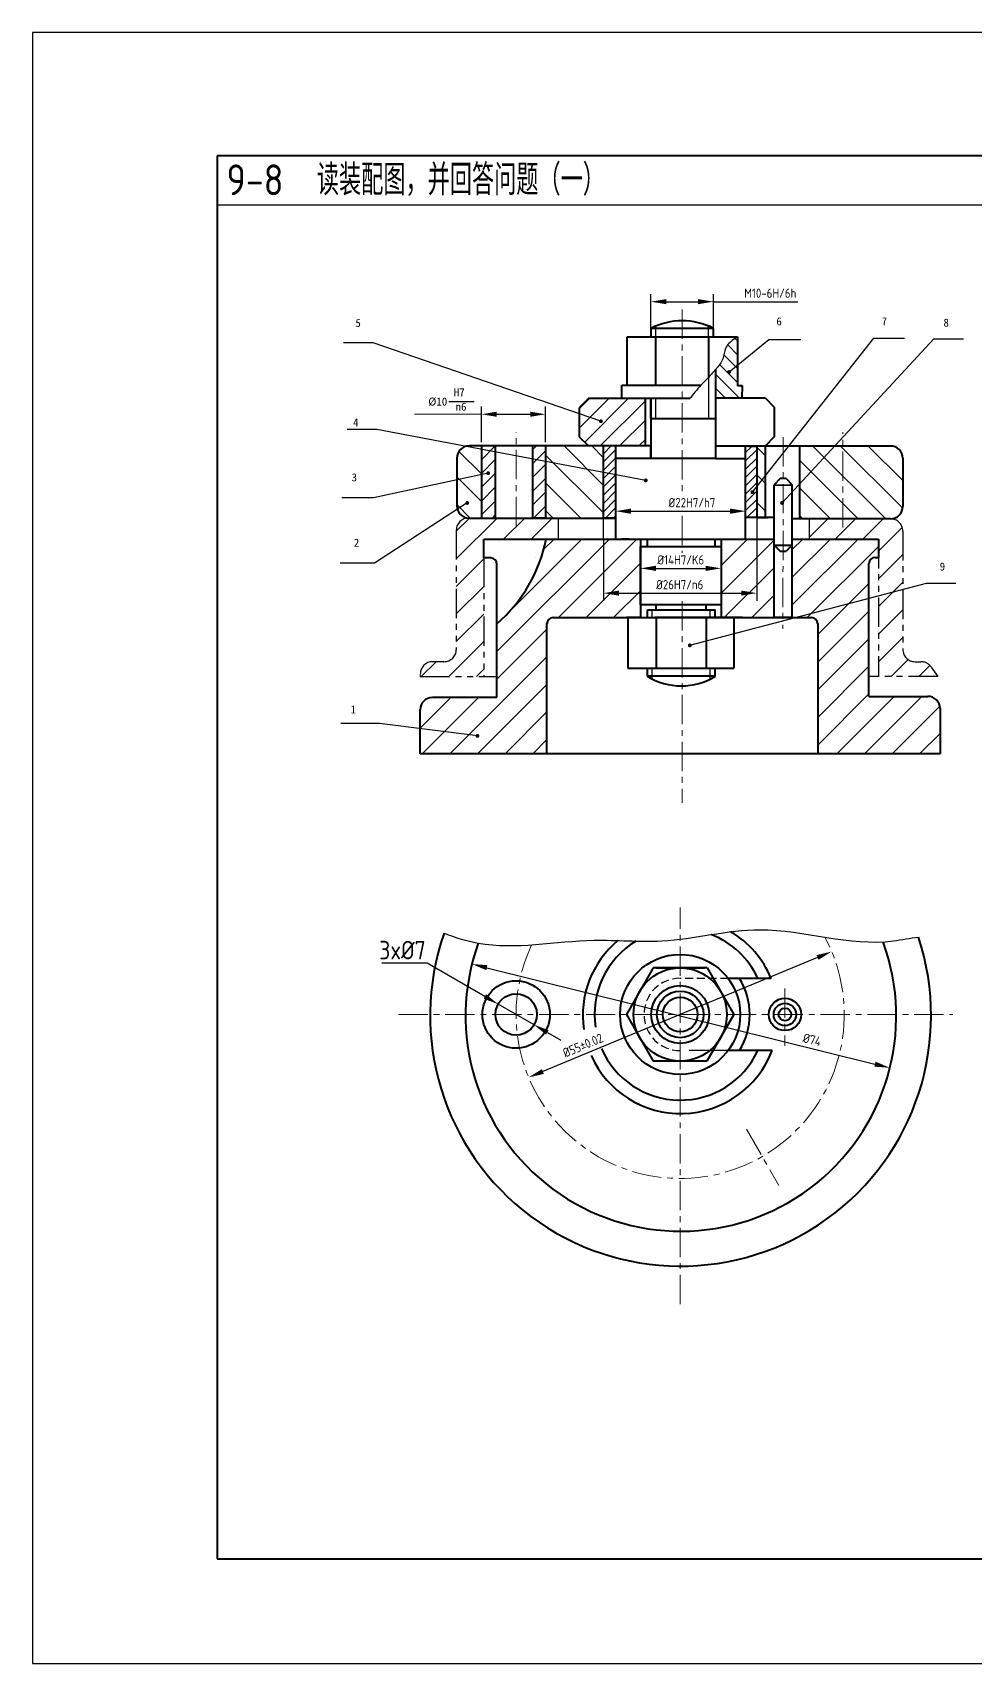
# Model space of a CAD drawing. Header units: millimetres. Extents: x 645 to 2308, y 762 to 2069.
# Drawn here: x 645 to 798.1, y 1136 to 1401 of the extents above; entities that cross this region are included whole.
import ezdxf

# ---------------------------------------------------------------- set-up
doc = ezdxf.new("R2010")
doc.units = ezdxf.units.MM
for name, pattern in [('CENTER', [50.8, 31.75, -6.35, 6.35, -6.35]), ('HIDDEN', [9.525, 6.35, -3.175]), ('PHANTOM', [63.5, 31.75, -6.35, 6.35, -6.35, 6.35, -6.35])]:
    doc.linetypes.add(name, pattern=pattern)
for name, color, linetype in [('中心线', 1, 'CENTER'), ('双点画线', 250, 'PHANTOM'), ('文字', 7, 'Continuous'), ('细实线', 7, 'Continuous'), ('虚线', 7, 'HIDDEN')]:
    doc.layers.add(name, color=color, linetype=linetype)
for name, color, linetype, lineweight in [('点划线', 7, 'CENTER', 15), ('点画线', 7, 'CENTER', 15), ('粗实线', 7, 'Continuous', 40)]:
    doc.layers.add(name, color=color, linetype=linetype, lineweight=lineweight)
doc.styles.add('汉字', font='gbenor.shx', dxfattribs={"bigfont": 'gbcbig.shx'})
doc.dimstyles.new('ISO-25', dxfattribs={"dimtxt": 3, "dimasz": 2.5, "dimexe": 1.25, "dimexo": 0, "dimtad": 1, "dimdec": 0, "dimdsep": 46, "dimtxsty": '汉字', "dimcen": 2.5, "dimadec": 0, "dimazin": 0, "dimtfac": 1, "dimtdec": 0, "dimtmove": 0, "dimatfit": 3, "dimfxl": 0, "dimarcsym": 0})
doc.dimstyles.new('ISO-25$3', dxfattribs={"dimtxt": 3, "dimasz": 2.5, "dimexe": 1.25, "dimexo": 0, "dimtad": 1, "dimtoh": 1, "dimdec": 0, "dimdsep": 46, "dimtxsty": '汉字', "dimcen": 2.5, "dimadec": 0, "dimazin": 2, "dimtfac": 1, "dimtdec": 0, "dimtmove": 0, "dimatfit": 1, "dimldrblk": 'DOTSMALL', "dimfxl": 0, "dimarcsym": 0})

# ---------------------------------------------------------------- blocks, each defined once
blk = doc.blocks.new('*D294')
at = {"layer": 'Defpoints', "color": 0, "transparency": 16777216}
for p in [(720.61, 1243.1), (726.43, 1239.75)]:
    blk.add_point(p, dxfattribs=at)
at = {"layer": '细实线', "color": 0, "lineweight": -2, "transparency": 16777216}
for p, q in [((709.06, 1249.76), (701.68, 1249.76)), ((718.44, 1244.35), (709.06, 1249.76)), ((726.43, 1239.75), (720.61, 1243.1)), ((728.6, 1238.5), (730.76, 1237.25))]:
    blk.add_line(p, q, dxfattribs=at)
at = {"layer": '细实线', "color": 0, "transparency": 16777216}
for points in [[(718.65, 1244.71), (718.23, 1243.99), (720.61, 1243.1)], [(728.8, 1238.86), (728.39, 1238.14), (726.43, 1239.75)]]:
    blk.add_solid(points, dxfattribs=at)
at = {"layer": '细实线', "color": 0, "transparency": 16777216, "insert": (705.06, 1251.88), "char_height": 3, "attachment_point": 5, "style": '汉字'}
blk.add_mtext('3x%%C7', dxfattribs=at)
blk = doc.blocks.new('_DotSmall')
at = {"color": 0, "linetype": 'ByBlock', "const_width": 0.5}
blk.add_lwpolyline([(-0.0625, 0, 1), (0.0625, 0, 1)], format="xyb", close=True, dxfattribs=at)
blk = doc.blocks.new('*D295')
at = {"layer": 'Defpoints', "color": 0, "transparency": 16777216}
for p in [(755.57, 1357.25), (745.42, 1352.92), (755.57, 1352.92)]:
    blk.add_point(p, dxfattribs=at)
at = {"layer": '细实线', "color": 0, "lineweight": -2, "transparency": 16777216}
for p, q in [((745.42, 1352.92), (745.42, 1358.5)), ((747.92, 1357.25), (753.07, 1357.25)), ((755.57, 1352.92), (755.57, 1358.5)), ((755.57, 1357.25), (769.28, 1357.25))]:
    blk.add_line(p, q, dxfattribs=at)
at = {"layer": '细实线', "color": 0, "transparency": 16777216}
for points in [[(747.92, 1357.67), (747.92, 1356.84), (745.42, 1357.25)], [(753.07, 1357.67), (753.07, 1356.84), (755.57, 1357.25)]]:
    blk.add_solid(points, dxfattribs=at)
at = {"layer": '细实线', "color": 0, "transparency": 16777216, "insert": (764.82, 1358.63), "char_height": 1.5, "attachment_point": 5, "style": '汉字'}
blk.add_mtext('M10-6H/6h', dxfattribs=at)
blk = doc.blocks.new('*D296')
at = {"layer": 'Defpoints', "color": 0, "transparency": 16777216}
for p in [(762.61, 1322.17), (737.72, 1318.68), (762.61, 1309.89)]:
    blk.add_point(p, dxfattribs=at)
at = {"layer": '细实线', "color": 0, "lineweight": -2, "transparency": 16777216}
for p, q in [((762.61, 1322.17), (762.61, 1308.64)), ((737.72, 1318.68), (737.72, 1308.64)), ((740.22, 1309.89), (760.11, 1309.89))]:
    blk.add_line(p, q, dxfattribs=at)
at = {"layer": '细实线', "color": 0, "transparency": 16777216}
for points in [[(740.22, 1310.31), (740.22, 1309.48), (737.72, 1309.89)], [(760.11, 1310.31), (760.11, 1309.48), (762.61, 1309.89)]]:
    blk.add_solid(points, dxfattribs=at)
at = {"layer": '细实线', "color": 0, "transparency": 16777216, "insert": (750.09, 1311.27), "char_height": 1.5, "attachment_point": 5, "style": '汉字'}
blk.add_mtext('%%c26H7/n6', dxfattribs=at)
blk = doc.blocks.new('*D297')
at = {"layer": 'Defpoints', "color": 0, "transparency": 16777216}
for p in [(774.79, 1251.65), (725.56, 1231.2)]:
    blk.add_point(p, dxfattribs=at)
at = {"layer": '细实线', "color": 0, "lineweight": -2, "transparency": 16777216}
blk.add_line((772.48, 1250.69), (727.87, 1232.16), dxfattribs=at)
at = {"layer": '细实线', "color": 0, "transparency": 16777216}
for points in [[(772.32, 1251.07), (772.64, 1250.3), (774.79, 1251.65)], [(727.71, 1232.54), (728.03, 1231.77), (725.56, 1231.2)]]:
    blk.add_solid(points, dxfattribs=at)
at = {"layer": '细实线', "color": 0, "transparency": 16777216, "insert": (734.37, 1236.4), "char_height": 1.5, "attachment_point": 5, "rotation": 22.5569, "style": '汉字'}
blk.add_mtext('\\A0;%%C55±0.02', dxfattribs=at)
blk = doc.blocks.new('*D298')
at = {"layer": 'Defpoints', "color": 0, "transparency": 16777216}
for p in [(716.34, 1249.62), (784.24, 1232.75)]:
    blk.add_point(p, dxfattribs=at)
at = {"layer": '细实线', "color": 0, "lineweight": -2, "transparency": 16777216}
blk.add_line((718.77, 1249.02), (781.82, 1233.35), dxfattribs=at)
at = {"layer": '细实线', "color": 0, "transparency": 16777216}
for points in [[(718.87, 1249.43), (718.67, 1248.62), (716.34, 1249.62)], [(781.92, 1233.76), (781.72, 1232.95), (784.24, 1232.75)]]:
    blk.add_solid(points, dxfattribs=at)
at = {"layer": '细实线', "color": 0, "transparency": 16777216, "insert": (771.6, 1237.31), "char_height": 1.5, "attachment_point": 5, "rotation": 346.0422, "style": '汉字'}
blk.add_mtext('%%C74', dxfattribs=at)
blk = doc.blocks.new('*D299')
at = {"layer": 'Defpoints', "color": 0, "transparency": 16777216}
for p in [(760.79, 1323.21), (739.68, 1322.1), (760.79, 1322.17)]:
    blk.add_point(p, dxfattribs=at)
at = {"layer": '细实线', "color": 0, "lineweight": -2, "transparency": 16777216}
for p, q in [((739.68, 1322.1), (739.68, 1324.46)), ((742.18, 1323.21), (758.29, 1323.21)), ((760.79, 1322.17), (760.79, 1324.46))]:
    blk.add_line(p, q, dxfattribs=at)
at = {"layer": '细实线', "color": 0, "transparency": 16777216}
for points in [[(742.18, 1323.63), (742.18, 1322.79), (739.68, 1323.21)], [(758.29, 1323.63), (758.29, 1322.79), (760.79, 1323.21)]]:
    blk.add_solid(points, dxfattribs=at)
at = {"layer": '细实线', "color": 0, "transparency": 16777216, "insert": (752.08, 1324.59), "char_height": 1.5, "attachment_point": 5, "style": '汉字'}
blk.add_mtext('%%c22H7/h7', dxfattribs=at)
blk = doc.blocks.new('*D300')
at = {"layer": 'Defpoints', "color": 0, "transparency": 16777216}
for p in [(743.73, 1312.72), (756.82, 1313.92), (756.82, 1312.72)]:
    blk.add_point(p, dxfattribs=at)
at = {"layer": '细实线', "color": 0, "lineweight": -2, "transparency": 16777216}
for p, q in [((743.73, 1312.72), (743.73, 1315.17)), ((756.82, 1312.72), (756.82, 1315.17)), ((746.23, 1313.92), (754.32, 1313.92))]:
    blk.add_line(p, q, dxfattribs=at)
at = {"layer": '细实线', "color": 0, "transparency": 16777216}
for points in [[(746.23, 1314.34), (746.23, 1313.5), (743.73, 1313.92)], [(754.32, 1314.34), (754.32, 1313.5), (756.82, 1313.92)]]:
    blk.add_solid(points, dxfattribs=at)
at = {"layer": '细实线', "color": 0, "transparency": 16777216, "insert": (750.27, 1315.29), "char_height": 1.5, "attachment_point": 5, "style": '汉字'}
blk.add_mtext('%%C14H7/K6', dxfattribs=at)

msp = doc.modelspace()

# ---------------------------------------------------------------- hatches: boundary and pattern name
at = {"layer": '细实线'}
h = msp.add_hatch(dxfattribs=at)
h.set_pattern_fill('ANSI31', color=256, scale=0.5, angle=90)
edge = h.paths.add_edge_path()
edge.add_spline(control_points=[(759.4906, 1351.5543), (758.1274, 1350.5826), (757.3497, 1349.7344), (757.2686, 1347.7866), (756.4005, 1346.7832), (755.9389, 1346.2469), (755.9202, 1346.2252)], knot_values=[0.88167264, 0.88167264, 0.88167264, 0.88167264, 2.59493119, 4.3370271, 6.35045669, 6.43565791, 6.43565791, 6.43565791, 6.43565791], degree=3, periodic=0)
edge.add_line((755.9202, 1346.2252), (755.9202, 1341.6285))
edge.add_line((755.9202, 1341.6285), (760.2635, 1341.6285))
edge.add_line((760.2635, 1341.6285), (760.2788, 1343.594))
edge.add_line((760.2788, 1343.594), (759.4906, 1343.6001))
edge.add_line((759.4906, 1343.6001), (759.4906, 1351.5543))
h = msp.add_hatch(dxfattribs=at)
h.set_pattern_fill('ANSI31', scale=0.7, style=0)
h.set_pattern_definition([(45, (-1621.6667, -85.255), (-1.5715448, 1.5715448), [])])
h.paths.add_polyline_path([(735.2868, 1341.5144), (733.7868, 1340.0144), (733.7868, 1335.3036), (735.2868, 1333.8036), (737.7175, 1333.8036), (744.5253, 1333.8036), (744.5253, 1341.5144)])
h.paths.add_polyline_path([(857.2291, 1334.0893), (858.7672, 1335.7649), (858.7672, 1340.6978), (857.2672, 1342.1978), (852.0185, 1342.1978), (848.1251, 1342.1978), (848.1251, 1334.0893), (852.9919, 1334.0893)])
h = msp.add_hatch(dxfattribs=at)
h.set_pattern_fill('ANSI31', angle=90, style=0)
h.set_pattern_definition([(135, (-1711.9293, -30.5803), (-2.245064, -2.245064), [])])
edge = h.paths.add_edge_path()
edge.add_arc((715.8844, 1324.1002), 2, 180, 270)
edge.add_line((715.8844, 1322.1002), (717.885, 1322.1002))
edge.add_line((717.885, 1322.1002), (717.885, 1329.8119))
edge.add_line((717.885, 1329.8119), (713.8844, 1328.7945))
edge.add_line((713.8844, 1328.7945), (713.8844, 1324.1002))
edge = h.paths.add_edge_path()
edge.add_line((717.885, 1329.8119), (717.885, 1333.8036))
edge.add_line((717.885, 1333.8036), (715.8844, 1333.8036))
edge.add_arc((715.8844, 1331.8036), 2, 90, 180)
edge.add_line((713.8844, 1331.8036), (713.8844, 1328.7945))
edge.add_line((713.8844, 1328.7945), (717.885, 1329.8119))
h.paths.add_polyline_path([(737.7175, 1322.1002), (737.7175, 1333.8036), (733.3316, 1333.8036), (728.3129, 1333.8036), (728.3129, 1322.1002), (730.3316, 1322.1002)])
edge = h.paths.add_edge_path()
edge.add_arc((784.3408, 1323.9674), 2, 270, 360)
edge.add_line((786.3408, 1323.9674), (786.3408, 1331.7991))
edge.add_arc((784.3408, 1331.7991), 2, 0, 90)
edge.add_line((784.3408, 1333.7991), (776.3074, 1333.7991))
edge.add_line((776.3074, 1333.7991), (769.5487, 1326.0053))
edge.add_line((769.5487, 1326.0053), (769.5487, 1321.9674))
edge.add_line((769.5487, 1321.9674), (784.3408, 1321.9674))
h.paths.add_polyline_path([(776.3074, 1333.7991), (769.5487, 1333.7991), (769.5487, 1326.0053)], flags=17)
edge = h.paths.add_edge_path()
edge.add_arc((876.9484, 1324.3482), 2, 270, 360)
edge.add_line((878.9484, 1324.3482), (878.9484, 1332.0893))
edge.add_arc((876.9484, 1332.0893), 2, 360, 450)
edge.add_line((876.9484, 1334.0893), (855.2907, 1334.0893))
edge.add_line((855.2907, 1334.0893), (855.2907, 1322.3482))
edge.add_line((855.2907, 1322.3482), (876.9484, 1322.3482))
h = msp.add_hatch(dxfattribs=at)
h.set_pattern_fill('ANSI31', color=256, scale=0.5, style=0)
h.set_pattern_definition([(45, (-1621.6667, -85.255), (-1.122532, 1.122532), [])])
h.paths.add_polyline_path([(720.1429, 1333.4045), (717.885, 1333.762), (717.885, 1322.1002), (720.1429, 1322.1002)])
h.paths.add_polyline_path([(728.3129, 1332.1109), (726.2616, 1332.4357), (726.2616, 1322.1002), (728.3129, 1322.1002)])
h.paths.add_polyline_path([(728.3129, 1333.8036), (726.2616, 1333.8036), (726.2616, 1332.4357), (728.3129, 1332.1109)])
h.paths.add_polyline_path([(720.1429, 1333.8036), (717.885, 1333.8036), (717.885, 1333.762), (720.1429, 1333.4045)])
h = msp.add_hatch(dxfattribs=at)
h.set_pattern_fill('ANSI31', scale=0.3, style=0)
h.set_pattern_definition([(45, (-1621.6667, -85.2549), (-0.6735192, 0.6735192), [])])
h.paths.add_polyline_path([(737.7175, 1322.1002), (739.6842, 1322.1002), (739.6842, 1330.3105), (737.7175, 1330.6219)])
h.paths.add_polyline_path([(739.6842, 1333.8036), (737.7175, 1333.8036), (737.7175, 1330.6219), (739.6842, 1330.3105), (739.6842, 1330.4555)])
h.paths.add_polyline_path([(762.6094, 1333.7991), (760.7936, 1333.7991), (760.7936, 1322.1715), (762.6094, 1322.1663)])
h = msp.add_hatch(dxfattribs=at)
h.set_pattern_fill('ANSI31', angle=90, style=0)
h.set_pattern_definition([(135, (-1621.6667, -85.255), (-2.245064, -2.245064), [])])
h.paths.add_polyline_path([(762.6094, 1328.8097), (763.9681, 1330.4181), (763.9668, 1333.7991), (762.6094, 1333.7991)])
h.paths.add_polyline_path([(763.9681, 1330.4181), (762.6094, 1328.8097), (762.6094, 1322.1663), (763.9713, 1322.1609)])
h = msp.add_hatch(dxfattribs=at)
h.set_pattern_fill('ANSI31', color=256)
edge = h.paths.add_edge_path()
edge.add_line((718.2918, 1318.6834), (730.3316, 1318.6834))
edge.add_line((730.3316, 1318.6834), (730.3316, 1322.1002))
edge.add_line((730.3316, 1322.1002), (726.2616, 1322.1002))
edge.add_line((726.2616, 1322.1002), (715.8039, 1322.1002))
edge.add_arc((715.8039, 1320.1002), 2, 90, 180.46739)
edge.add_line((713.804, 1320.0839), (713.804, 1300.7495))
edge.add_arc((711.804, 1300.7495), 2, -90, 0, ccw=False)
edge.add_line((711.804, 1298.7495), (709.957, 1298.7495))
edge.add_arc((709.957, 1296.7495), 2, 90, 180)
edge.add_line((707.957, 1296.7495), (707.957, 1296.3188))
edge.add_line((707.957, 1296.3188), (718.2918, 1296.3188))
edge.add_line((718.2918, 1296.3188), (718.2918, 1315.6008))
edge.add_line((718.2918, 1315.6008), (718.2918, 1318.6834))
edge = h.paths.add_edge_path()
edge.add_arc((784.3408, 1319.9674), 2, 0, 90)
edge.add_line((784.3408, 1321.9674), (771.1553, 1321.9674))
edge.add_line((771.1553, 1321.9674), (771.1553, 1318.6834))
edge.add_line((771.1553, 1318.6834), (782.3819, 1318.6834))
edge.add_line((782.3819, 1318.6834), (782.3819, 1315.6893))
edge.add_line((782.3819, 1315.6893), (782.3819, 1296.3188))
edge.add_line((782.3819, 1296.3188), (792.0118, 1296.3188))
edge.add_line((792.0118, 1296.3188), (790.9439, 1297.8791))
edge.add_arc((789.2934, 1296.7495), 2, 34.389841, 90)
edge.add_line((789.2934, 1298.7495), (788.3408, 1298.7495))
edge.add_arc((788.3408, 1300.7495), 2, 180, 270, ccw=False)
edge.add_line((786.3408, 1300.7495), (786.3408, 1319.9674))
edge = h.paths.add_edge_path()
edge.add_line((876.9257, 1322.3482), (862.686, 1322.3482))
edge.add_line((862.686, 1322.3482), (862.686, 1318.867))
edge.add_line((862.686, 1318.867), (874.6251, 1318.867))
edge.add_line((874.6251, 1318.867), (874.6251, 1315.6169))
edge.add_line((874.6251, 1315.6169), (874.6251, 1296.3641))
edge.add_line((874.6251, 1296.3641), (884.1181, 1296.3641))
edge.add_line((884.1181, 1296.3641), (884.1181, 1297.2629))
edge.add_arc((882.1181, 1297.2629), 2, 0, 90)
edge.add_line((882.1181, 1299.2629), (880.9257, 1299.2629))
edge.add_arc((880.9257, 1301.2629), 2, 180, 270, ccw=False)
edge.add_line((878.9257, 1301.2629), (878.9257, 1320.3482))
edge.add_arc((876.9257, 1320.3482), 2, 0, 90)
h = msp.add_hatch(dxfattribs=at)
h.set_pattern_fill('ANSI31', style=0)
h.set_pattern_definition([(45, (-1621.6667, -85.255), (-2.245064, 2.245064), [])])
edge = h.paths.add_edge_path()
edge.add_line((720.4055, 1304.8924), (720.4055, 1292.9349))
edge.add_line((720.4055, 1292.9349), (709.9321, 1292.9349))
edge.add_arc((709.9321, 1290.9349), 2, 90, 180)
edge.add_line((707.9321, 1290.9349), (707.9321, 1283.7817))
edge.add_line((707.9321, 1283.7817), (728.5231, 1283.7817))
edge.add_line((728.5231, 1283.7817), (728.5231, 1304.9106))
edge.add_arc((729.5231, 1304.9106), 1, 90, 180, ccw=False)
edge.add_line((729.5231, 1305.9106), (743.7275, 1305.9106))
edge.add_line((743.7275, 1305.9106), (743.7275, 1317.4718))
edge.add_line((743.7275, 1317.4718), (743.7149, 1317.4718))
edge.add_line((743.7149, 1317.4718), (743.7149, 1318.6834))
edge.add_line((743.7149, 1318.6834), (728.4235, 1318.6834))
edge.add_arc((703.9362, 1323.6938), 24.9946, 311.216964, 348.436169, ccw=False)
h.paths.add_polyline_path([(756.816, 1305.9106), (760.2787, 1305.9106), (765.4429, 1305.9106), (765.4429, 1318.6834), (756.816, 1318.6834)])
edge = h.paths.add_edge_path()
edge.add_line((768.371, 1305.9106), (768.4326, 1305.9106))
edge.add_line((768.4326, 1305.9106), (771.2058, 1305.9106))
edge.add_line((771.2058, 1305.9106), (780.8462, 1308.7574))
edge.add_line((780.8462, 1308.7574), (780.8462, 1314.6893))
edge.add_arc((781.8462, 1314.6893), 1, 90, 180, ccw=False)
edge.add_line((781.8462, 1315.6893), (782.3819, 1315.6893))
edge.add_line((782.3819, 1315.6893), (782.3819, 1318.6834))
edge.add_line((782.3819, 1318.6834), (768.371, 1318.6834))
edge.add_line((768.371, 1318.6834), (768.371, 1305.9106))
edge = h.paths.add_edge_path()
edge.add_line((780.8462, 1308.7574), (771.2058, 1305.9106))
edge.add_line((771.2058, 1305.9106), (771.5301, 1305.9106))
edge.add_arc((771.5301, 1304.9106), 1, 0, 90, ccw=False)
edge.add_line((772.5301, 1304.9106), (772.5301, 1283.7817))
edge.add_line((772.5301, 1283.7817), (792.3957, 1283.7817))
edge.add_line((792.3957, 1283.7817), (792.3957, 1291.1206))
edge.add_arc((790.3957, 1291.1206), 2, 0, 90)
edge.add_line((790.3957, 1293.1206), (780.8462, 1293.1206))
edge.add_line((780.8462, 1293.1206), (780.8462, 1308.7574))

# ---------------------------------------------------------------- linework, layer by layer
at = {"layer": '中心线'}
msp.add_line((738.595, 1305.529), (738.595, 1305.529), dxfattribs=at)
at = {"layer": '双点画线', "ltscale": 0.15}
for p, q in [((713.804, 1320.1165), (713.804, 1300.7495)), ((718.2918, 1315.6008), (718.2918, 1296.3188)), ((711.804, 1298.7495), (709.957, 1298.7495)), ((788.3408, 1298.7495), (789.2934, 1298.7495)), ((707.957, 1296.3188), (718.2918, 1296.3188)), ((718.2918, 1296.3188), (720.4055, 1296.3188)), ((792.0118, 1296.3188), (780.8462, 1296.3188)), ((790.9439, 1297.8791), (792.0118, 1296.3188))]:
    msp.add_line(p, q, dxfattribs=at)
at = {"layer": '双点画线', "color": 7, "ltscale": 0.15}
for p, q in [((730.3316, 1322.1002), (730.3316, 1318.6834)), ((786.3408, 1319.9674), (786.3408, 1300.7495)), ((782.3819, 1318.6834), (782.3819, 1296.3188))]:
    msp.add_line(p, q, dxfattribs=at)
at = {"layer": '双点画线', "ltscale": 0.15}
for centre, start, end in [((715.8039, 1320.1002), 90, 179.53261), ((709.957, 1296.7495), 90, 180), ((711.804, 1300.7495), 270, 0), ((788.3408, 1300.7495), 180, 270), ((789.2934, 1296.7495), 34.389841, 90)]:
    msp.add_arc(centre, 2, start, end, dxfattribs=at)
at = {"layer": '双点画线', "color": 7, "ltscale": 0.15}
msp.add_arc((784.3408, 1319.9674), 2, 0, 90, dxfattribs=at)
at = {"layer": '点划线'}
msp.add_line((717.885, 1338.96), (707.0133, 1338.96), dxfattribs=at)
at = {"layer": '点画线', "ltscale": 0.15}
for p, q in [((750.497, 1355.9938), (750.497, 1326.2793)), ((723.5193, 1320.7711), (723.5193, 1336.0734)), ((750.497, 1322.4709), (750.497, 1316.452)), ((750.497, 1308.5903), (750.497, 1275.8231)), ((707.957, 1296.7495), (707.957, 1296.3188)), ((750.174, 1194.3626), (750.1857, 1258.8005)), ((767.1967, 1245.619), (767.1967, 1236.3422)), ((704.395, 1241.424), (794.4681, 1241.424)), ((760.9255, 1222.8017), (766.2112, 1213.6467))]:
    msp.add_line(p, q, dxfattribs=at)
at = {"layer": '点画线', "color": 7, "ltscale": 0.15}
for p, q in [((776.607, 1320.5412), (776.607, 1336.0734)), ((766.9229, 1335.2416), (766.8591, 1304.1036))]:
    msp.add_line(p, q, dxfattribs=at)
at = {"layer": '点画线', "ltscale": 0.15}
msp.add_arc((750.174, 1241.424), 26.6547, 154.867831, 28.141887, dxfattribs=at)
at = {"layer": '粗实线', "color": 7}
for p, q in [((999.9721, 1380.9752), (674.9721, 1380.9752)), ((674.9721, 1380.9752), (674.9721, 1152.9752)), ((741.5648, 1343.6701), (741.5648, 1351.5543)), ((746.185, 1351.5543), (746.185, 1343.6701)), ((754.7797, 1351.5543), (754.7797, 1344.9393)), ((759.4906, 1351.5543), (759.4906, 1343.6001)), ((746.2412, 1347.2332), (746.2412, 1347.2332)), ((755.9202, 1346.2252), (755.9202, 1331.779)), ((740.7149, 1341.5144), (740.7149, 1343.6701)), ((740.7184, 1343.6701), (753.5542, 1343.6701)), ((746.1114, 1343.6701), (746.1114, 1343.6701)), ((753.5542, 1343.6701), (753.5542, 1343.6701)), ((760.2753, 1343.594), (759.4906, 1343.6001)), ((760.2635, 1341.6285), (760.2788, 1343.594)), ((751.7423, 1341.5144), (735.2868, 1341.5144)), ((744.5253, 1333.8036), (744.5253, 1341.5144)), ((745.4082, 1338.2779), (745.4082, 1341.4677)), ((745.4082, 1341.4677), (745.4082, 1331.779)), ((755.9202, 1341.6285), (763.9668, 1341.6285)), ((763.9668, 1341.6285), (765.4668, 1340.1285)), ((745.4082, 1338.2779), (755.9202, 1338.2779)), ((765.4668, 1340.1285), (765.4668, 1335.2991)), ((745.4082, 1333.8036), (735.2868, 1333.8036)), ((739.6842, 1333.8036), (739.6842, 1318.6834)), ((745.4082, 1331.779), (745.4082, 1333.8036)), ((784.3408, 1333.7991), (755.9202, 1333.7991)), ((760.7936, 1318.6834), (760.7936, 1333.7991)), ((761.2855, 1333.7991), (762.6094, 1333.7991)), ((762.6094, 1333.7991), (762.6094, 1322.1663)), ((765.4668, 1335.2991), (763.9668, 1333.7991)), ((763.9668, 1333.7991), (763.9713, 1322.1609)), ((764.3775, 1333.7991), (764.3775, 1333.7991)), ((769.5487, 1333.7991), (769.5487, 1321.9674)), ((755.9202, 1331.779), (739.6842, 1331.779)), ((755.9202, 1331.779), (760.7936, 1331.779)), ((786.3408, 1331.7991), (786.3408, 1323.9674)), ((766.4429, 1328.4995), (765.4429, 1327.4995)), ((767.371, 1328.4995), (766.4429, 1328.4995)), ((767.371, 1328.4995), (768.371, 1327.4995)), ((767.371, 1328.4995), (768.371, 1327.4995)), ((765.4429, 1305.9106), (765.4429, 1327.4995)), ((765.4429, 1327.4995), (768.371, 1327.4109)), ((768.371, 1305.9106), (768.371, 1327.4995)), ((768.371, 1327.4109), (768.371, 1327.4995)), ((715.8039, 1322.1002), (739.6842, 1322.1002)), ((739.6842, 1322.1002), (737.7175, 1322.1002)), ((764.3514, 1322.1594), (760.7936, 1322.1735)), ((762.6094, 1322.1663), (764.3514, 1322.1594)), ((763.9209, 1322.1611), (763.9209, 1322.1611)), ((763.9209, 1322.1611), (763.9209, 1322.1611)), ((765.4429, 1322.1663), (764.3514, 1322.1594)), ((784.3408, 1321.9674), (768.371, 1321.9674)), ((718.2918, 1318.6834), (765.4429, 1318.6834)), ((730.3316, 1318.6834), (741.8673, 1318.6834)), ((741.8673, 1318.6834), (740.6842, 1318.6834)), ((743.7275, 1318.6834), (743.7275, 1305.9106)), ((743.7275, 1317.4718), (756.816, 1317.4718)), ((743.7275, 1307.9681), (743.7275, 1317.4718)), ((744.8425, 1317.4718), (744.8425, 1318.6834)), ((755.8425, 1317.4718), (755.8425, 1318.6834)), ((756.816, 1318.6834), (756.816, 1305.9106)), ((765.4429, 1317.7051), (766.4429, 1316.7051)), ((765.4429, 1317.7051), (768.371, 1317.6887)), ((768.3874, 1317.7051), (767.3912, 1316.7051)), ((768.371, 1318.6834), (782.3819, 1318.6834)), ((782.3819, 1318.6834), (782.3819, 1315.6893)), ((766.4429, 1316.7051), (767.3912, 1316.7051)), ((780.8462, 1293.1206), (780.8462, 1314.6893)), ((781.8462, 1315.6893), (782.3819, 1315.6893)), ((756.816, 1307.9681), (743.7275, 1307.9681)), ((744.8425, 1305.9106), (744.8425, 1307.1577)), ((744.8425, 1307.1577), (755.8425, 1307.1577)), ((746.2758, 1307.1577), (746.2758, 1307.9681)), ((754.4011, 1307.1577), (754.4011, 1307.9681)), ((755.8425, 1305.9106), (755.8425, 1307.1577)), ((674.9721, 1152.9752), (999.9721, 1152.9752))]:
    msp.add_line(p, q, dxfattribs=at)
at = {"layer": '粗实线'}
for p, q in [((741.5648, 1351.5543), (759.4906, 1351.5543)), ((745.4207, 1352.9167), (745.4207, 1351.5543)), ((755.5733, 1352.9167), (745.4207, 1352.9167)), ((755.5733, 1351.5543), (755.5733, 1352.9167)), ((735.2868, 1341.5144), (733.7868, 1340.0144)), ((733.7868, 1340.0144), (733.7868, 1335.3036)), ((737.7175, 1333.8036), (715.8844, 1333.8036)), ((717.885, 1333.8036), (717.885, 1322.1002)), ((726.2616, 1333.8036), (720.1429, 1333.8036)), ((720.1429, 1333.8036), (720.1429, 1322.1002)), ((726.2616, 1322.1002), (726.2616, 1333.8036)), ((728.3129, 1333.8036), (728.3129, 1322.1002)), ((733.7868, 1335.3036), (735.2868, 1333.8036)), ((737.7175, 1322.1002), (737.7175, 1333.8036)), ((713.8844, 1331.8036), (713.8844, 1324.1002)), ((728.3129, 1322.1002), (726.2616, 1322.1002)), ((726.2616, 1322.1002), (730.3316, 1322.1002)), ((718.2918, 1315.6008), (718.2918, 1318.6834)), ((720.1429, 1318.6834), (726.2616, 1318.6834)), ((719.4055, 1315.6008), (718.2918, 1315.6008)), ((719.4998, 1315.6008), (719.4998, 1315.6008)), ((720.4055, 1314.606), (720.4055, 1314.606)), ((720.4055, 1292.9349), (720.4055, 1314.6008)), ((728.5231, 1283.7817), (728.5231, 1304.9106)), ((729.5231, 1305.9106), (771.5301, 1305.9106)), ((743.7275, 1305.9106), (741.4606, 1305.9106)), ((741.6692, 1305.9106), (741.6692, 1297.6806)), ((755.1822, 1305.9106), (746.0671, 1305.9106)), ((746.2758, 1305.9106), (746.2758, 1297.6806)), ((754.4011, 1305.9106), (754.4011, 1297.6806)), ((760.2787, 1305.9106), (755.1822, 1305.9106)), ((758.8743, 1305.9106), (758.8743, 1297.6806)), ((768.4326, 1305.9106), (765.3669, 1305.9106)), ((772.5301, 1304.9106), (772.5301, 1283.7817)), ((741.6692, 1297.6806), (758.8743, 1297.6806)), ((755.9339, 1296.3959), (744.7962, 1296.3959)), ((744.8425, 1296.3959), (744.8425, 1297.6806)), ((755.8425, 1296.3959), (755.8425, 1297.6806)), ((707.9321, 1283.7817), (707.9321, 1290.9349)), ((720.4055, 1292.9349), (709.9321, 1292.9349)), ((780.8462, 1293.1206), (790.3957, 1293.1206)), ((792.3957, 1291.1206), (792.3957, 1283.7817)), ((792.3957, 1283.7817), (707.9321, 1283.7817)), ((745.7605, 1248.995), (741.4735, 1241.424)), ((754.5451, 1248.995), (745.7605, 1248.995)), ((746.1985, 1248.995), (754.1494, 1248.995)), ((754.5451, 1248.995), (758.9162, 1241.424)), ((764.9531, 1247.2845), (757.9754, 1247.2845)), ((741.4735, 1241.424), (745.8029, 1233.853)), ((758.9162, 1241.424), (754.5027, 1233.853)), ((765.1062, 1235.5436), (757.9604, 1235.5436)), ((754.5027, 1233.853), (745.8029, 1233.853))]:
    msp.add_line(p, q, dxfattribs=at)
for centre, radius in [((750.174, 1241.424), 9.7574), ((750.174, 1241.424), 7.571), ((723.5193, 1241.424), 5.4829), ((750.174, 1241.424), 4.6977), ((723.5193, 1241.424), 3.359), ((750.174, 1241.424), 3.787), ((750.1826, 1241.424), 2.8075), ((767.1967, 1241.424), 2.6279), ((767.1967, 1241.424), 1.8268), ((767.1967, 1241.424), 1.0256)]:
    msp.add_circle(centre, radius, dxfattribs=at)
for centre, radius, start, end in [((750.497, 1342.9599), 11.1762, 62.986416, 117.013584), ((715.8844, 1331.8036), 2, 90, 180), ((715.8844, 1324.1002), 2, 180, 270), ((703.9362, 1323.6938), 24.9946, 311.216964, 348.436169), ((719.4055, 1314.6008), 1, 0, 90), ((729.5231, 1304.9106), 1, 90, 180), ((771.5301, 1304.9106), 1, 0, 90), ((750.365, 1305.4729), 10.6492, 238.47072, 301.52928), ((709.9321, 1290.9349), 2, 90, 180), ((790.3957, 1291.1206), 2, 0, 90), ((750.2486, 1241.2214), 40.6907, 160.760088, 18.24677), ((750.174, 1241.424), 13.9227, 24.893416, 68.834003), ((750.2486, 1241.2214), 15.9055, 22.407853, 59.100978), ((750.293, 1241.1861), 34.9841, 160.239598, 20.138472), ((750.2486, 1241.2214), 15.9055, 129.814264, 188.077376), ((750.174, 1241.424), 13.9227, 121.071769, 188.615862), ((750.1826, 1241.424), 11.2817, 328.584846, 31.29665), ((750.2486, 1241.2214), 15.9055, 203.996177, 339.08581), ((750.174, 1241.424), 13.9227, 203.369377, 335.016152)]:
    msp.add_arc(centre, radius, start, end, dxfattribs=at)
at = {"layer": '粗实线', "color": 7}
for centre, radius, start, end in [((784.3408, 1331.7991), 2, 0, 90), ((784.3408, 1323.9674), 2, 270, 0), ((781.8462, 1314.6893), 1, 90, 180)]:
    msp.add_arc(centre, radius, start, end, dxfattribs=at)
at = {"layer": '细实线', "color": 7}
for p, q in [((1016.9721, 1400.9752), (644.9721, 1400.9752)), ((644.9721, 1400.9752), (644.9721, 1135.9752)), ((674.9721, 1372.9752), (999.9721, 1372.9752)), ((754.7797, 1344.9393), (754.7797, 1338.2779)), ((746.185, 1341.5144), (746.185, 1338.2779)), ((739.6842, 1322.7252), (739.6842, 1326.8595)), ((765.4429, 1327.4995), (768.371, 1327.4109)), ((771.1553, 1321.9674), (771.1553, 1318.6834)), ((790.2115, 1311.5229), (794.9338, 1311.5229)), ((745.5734, 1307.1577), (745.5734, 1305.9106)), ((754.4011, 1307.1577), (754.9701, 1307.1577)), ((754.9701, 1307.1577), (754.9701, 1305.9106)), ((644.9721, 1135.9752), (1016.9721, 1135.9752))]:
    msp.add_line(p, q, dxfattribs=at)
at = {"layer": '细实线'}
for p, q in [((746.185, 1353.2707), (746.185, 1351.5543)), ((754.7797, 1351.5543), (754.7797, 1353.283)), ((700.3171, 1350.5754), (695.4908, 1350.5754)), ((764.6023, 1351.1031), (769.7786, 1351.1031)), ((781.6298, 1351.3252), (786.624, 1351.3252)), ((791.3921, 1351.1939), (796.2051, 1351.1939)), ((709.0098, 1341.7428), (709.0098, 1341.7428)), ((712.5732, 1341.0509), (716.7265, 1341.0124)), ((717.885, 1334.4286), (717.885, 1340.21)), ((720.385, 1338.96), (725.8129, 1338.96)), ((728.3129, 1334.4286), (728.3129, 1340.21)), ((700.8698, 1336.456), (696.0613, 1336.456)), ((700.3553, 1325.3537), (695.2055, 1325.3537)), ((737.7175, 1318.6834), (737.7175, 1322.1002)), ((700.4964, 1314.7754), (694.9202, 1314.7754)), ((745.5734, 1297.6806), (745.5734, 1295.9627)), ((754.9701, 1297.6806), (754.9701, 1295.8709)), ((701.3513, 1288.7165), (695.0629, 1288.7165))]:
    msp.add_line(p, q, dxfattribs=at)
at = {"layer": '细实线', "color": 7}
msp.add_open_spline([(759.4906, 1351.5543), (758.1274, 1350.5826), (757.3497, 1349.7344), (757.2686, 1347.7866), (756.021, 1346.3446), (754.8203, 1344.9434), (753.2565, 1343.4208), (752.2689, 1342.1774), (751.6558, 1341.4055)], degree=3, knots=[0.88167264, 0.88167264, 0.88167264, 0.88167264, 2.59493119, 4.3370271, 6.35045669, 8.11469958, 9.9197425, 12.87482486, 12.87482486, 12.87482486, 12.87482486], dxfattribs=at)
at = {"layer": '细实线'}
msp.add_open_spline([(711.8306, 1254.6299), (713.6528, 1253.9309), (721.4402, 1251.4789), (733.6276, 1254.1896), (748.8824, 1252.6435), (764.9769, 1257.2443), (779.0432, 1251.9257), (787.5179, 1253.8733), (788.8932, 1253.962)], degree=3, knots=[5.71872251, 5.71872251, 5.71872251, 5.71872251, 11.54732702, 30.38668808, 41.36975889, 57.42130564, 79.17586992, 83.29799898, 83.29799898, 83.29799898, 83.29799898], dxfattribs=at)
for points in [[(720.385, 1339.3767), (720.385, 1338.5434), (717.885, 1338.96)], [(725.8129, 1339.3767), (725.8129, 1338.5434), (728.3129, 1338.96)]]:
    msp.add_solid(points, dxfattribs=at)
at = {"layer": '虚线', "ltscale": 0.2}
msp.add_line((757.9754, 1247.2845), (750.174, 1247.2845), dxfattribs=at)
at = {"layer": '虚线'}
msp.add_line((757.9604, 1235.5436), (750.174, 1235.5436), dxfattribs=at)
at = {"layer": '虚线', "ltscale": 0.2}
msp.add_arc((750.174, 1241.424), 5.8804, 90, 270, dxfattribs=at)

# ---------------------------------------------------------------- texts
at = {"layer": '文字', "color": 7, "insert": (676.4721, 1376.9752), "char_height": 5, "width": 313.5, "attachment_point": 4, "style": '汉字'}
msp.add_mtext('9-8  读装配图，并回答问题（一）', dxfattribs=at)
at = {"layer": '细实线', "char_height": 1.3, "width": 2.343085, "attachment_point": 1}
for s, insert in [('5', (697.4134, 1354.4376)), ('6', (765.8051, 1354.7011)), ('7', (782.8959, 1354.7011)), ('8', (792.9574, 1354.4945)), ('%%C10', (709.252, 1341.6727)), ('H7', (713.3929, 1343.1832)), ('n6', (713.6926, 1340.8405)), ('4', (697.0346, 1338.263)), ('3', (696.7985, 1329.3525)), ('2', (697.149, 1318.7393)), ('1', (696.6229, 1291.6563))]:
    msp.add_mtext(s, dxfattribs=dict(at, insert=insert))
at = {"layer": '细实线', "color": 7, "insert": (792.3387, 1314.8591), "char_height": 1.3, "width": 2.343085, "attachment_point": 1}
msp.add_mtext('9', dxfattribs=at)

# ---------------------------------------------------------------- dimensions: what is measured, and where the dimension line sits
at = {"layer": '细实线'}
dim = msp.add_linear_dim(base=(755.5733, 1357.254), p1=(745.4207, 1352.9167), p2=(755.5733, 1352.9167), text='M10-6H/6h', dimstyle='ISO-25', override={"dimtxt": 1.5}, dxfattribs=at)
dim.commit()
dim.dimension.update_dxf_attribs({"geometry": '*D295', "text_midpoint": (764.8233, 1357.254), "dimtype": 160})
at = {"layer": '细实线', "color": 7}
for base, p1, p2, text, picture, middle in [((760.7936, 1323.2111), (739.6842, 1322.1002), (760.7936, 1322.1735), '%%c22H7/h7', '*D299', (752.0757, 1323.2111)), ((762.6094, 1309.8931), (737.7175, 1318.6834), (762.6094, 1322.1663), '%%c26H7/n6', '*D296', (750.091, 1309.8931))]:
    dim = msp.add_linear_dim(base=base, p1=p1, p2=p2, text=text, dimstyle='ISO-25', override={"dimtxt": 1.5}, dxfattribs=at)
    dim.commit()
    dim.dimension.update_dxf_attribs({"geometry": picture, "text_midpoint": middle, "dimtype": 160})
dim = msp.add_linear_dim(base=(756.816, 1313.9193), p1=(743.7275, 1312.72), p2=(756.816, 1312.72), text='%%C14H7/K6', dimstyle='ISO-25', override={"dimtxt": 1.5}, dxfattribs=at)
dim.commit()
dim.dimension.update_dxf_attribs({"geometry": '*D300', "text_midpoint": (750.2717, 1315.2943)})
at = {"layer": '细实线'}
dim = msp.add_diameter_dim_2p(p1=(726.4296, 1239.747), p2=(720.6089, 1243.101), text='3x%%C7', dimstyle='ISO-25$3', dxfattribs=at)
dim.commit()
dim.dimension.update_dxf_attribs({"geometry": '*D294', "text_midpoint": (705.0555, 1249.7584), "dimtype": 163})
for p1, p2, text, picture, middle in [((774.7896, 1251.6487), (725.5584, 1231.1993), '\\A0;%%C55±0.02', '*D297', (734.9182, 1235.0871)), ((716.3418, 1249.6245), (784.2441, 1232.7477), '%%C74', '*D298', (771.2663, 1235.9732))]:
    dim = msp.add_diameter_dim_2p(p1=p1, p2=p2, text=text, dimstyle='ISO-25$3', override={"dimtxt": 1.5}, dxfattribs=at)
    dim.commit()
    dim.dimension.update_dxf_attribs({"geometry": picture, "text_midpoint": middle, "dimtype": 163})

# ---------------------------------------------------------------- leaders
for points in [[(737.2978, 1337.8279), (700.3171, 1350.5754)], [(718.9838, 1329.384), (700.3553, 1325.3537)], [(715.585, 1324.5414), (700.4964, 1314.7754)], [(717.2427, 1286.6897), (701.3513, 1288.7165)]]:
    msp.add_leader(points, dimstyle='ISO-25', override={"dimgap": 0.625, "dimtad": 0, "dimldrblk": 'DotSmall'}, dxfattribs=at)
at = {"layer": '细实线', "color": 7}
for points in [[(758.104, 1345.8173), (764.6023, 1351.1031)], [(761.9088, 1326.2975), (781.6298, 1351.3252)], [(766.7275, 1324.5433), (791.3921, 1351.1939)], [(744.5765, 1328.2112), (700.8698, 1336.456)], [(751.7359, 1301.4107), (790.2115, 1311.5229)]]:
    msp.add_leader(points, dimstyle='ISO-25', override={"dimgap": 0.625, "dimtad": 0, "dimldrblk": 'DotSmall'}, dxfattribs=at)

doc.saveas('drawing.dxf')
